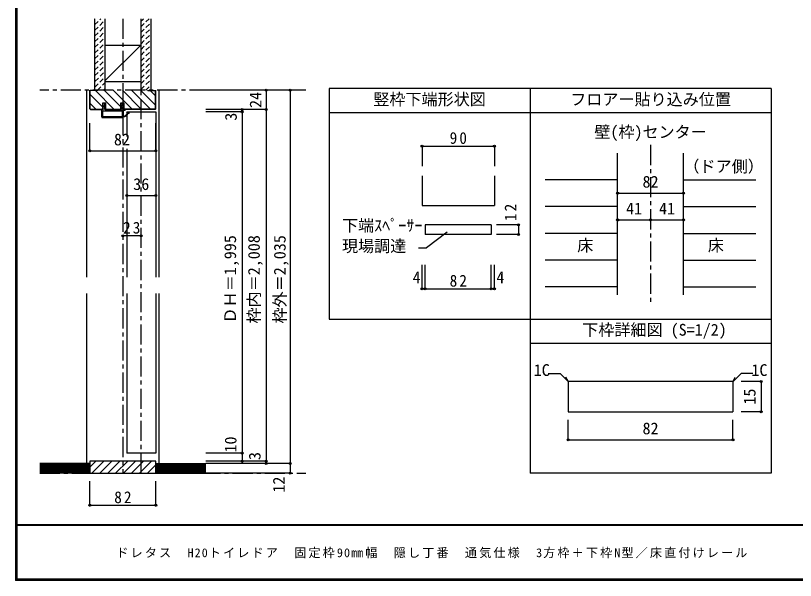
# Model space of a CAD drawing. Units: millimetres at full size, sheet at 1:5, with parts at other scales. Extents: x -973 to 977, y -718 to 696.
# Drawn here: x -973 to -3, y -701 to 1 of the extents above; entities that cross this region are included whole.
import ezdxf
from ezdxf.enums import TextEntityAlignment as Align

# ---------------------------------------------------------------- set-up
doc = ezdxf.new("R2010")
doc.units = ezdxf.units.MM
doc.header["$LTSCALE"] = 5
doc.header["$PDMODE"] = 32
doc.header["$PDSIZE"] = 2.5
doc.linetypes.add('CHAIN1', pattern=[8, 5, -1, 1, -1])
doc.linetypes.add('DASHED1', pattern=[1.8, 1.2, -0.6])
for name, color, linetype in [('0-0_補助線', 7, 'Continuous'), ('0-1_通り芯', 4, 'CHAIN1'), ('0-3_仕上げ', 4, 'Continuous'), ('0-4_枠', 3, 'Continuous'), ('0-6_扉', 6, 'Continuous'), ('0-A_文字', 7, 'Continuous'), ('0-B_寸法', 4, 'Continuous'), ('0-C_ハッチ', 4, 'DASHED1'), ('1-4_枠', 3, 'Continuous'), ('1-B_寸法', 4, 'Continuous'), ('F-1_枠', 6, 'Continuous'), ('F-A_文字', 7, 'Continuous')]:
    doc.layers.add(name, color=color, linetype=linetype)
doc.styles.add('ＭＳ ゴシック', font='')
doc.styles.get('ＭＳ ゴシック').set_extended_font_data('MS Gothic')

# ---------------------------------------------------------------- blocks, each defined once
blk = doc.blocks.new('2')
at = {"layer": '0-0_補助線'}
for p, q in [((-9.846, -9.622), (-9.846, 15.078)), ((-8.846, 16.078), (0.354, 16.078)), ((-8.846, 15.878), (0.637, 15.878)), ((-8.446, 14.378), (-8.446, -8.922)), ((-8.146, 14.678), (-1.546, 14.678)), ((-1.246, 14.378), (-1.246, -8.922)), ((0.154, 11.653), (2.154, 11.653)), ((0.154, 11.653), (0.154, -8.497)), ((2.154, 10.953), (2.154, 11.653)), ((3.154, 11.653), (2.512, 10.83)), ((3.154, 11.653), (6.154, 11.653)), ((4.154, 13.753), (4.154, 13.053)), ((5.154, 13.053), (4.512, 13.876)), ((7.154, 13.053), (5.154, 13.053)), ((6.154, 10.953), (6.154, 11.653)), ((7.558, 12.258), (6.516, 10.835)), ((-1.546, -9.222), (-8.146, -9.222)), ((0.154, -8.497), (2.154, -8.497)), ((2.154, -7.797), (2.154, -8.497)), ((3.154, -8.497), (2.512, -7.674)), ((3.154, -8.497), (6.154, -8.497)), ((6.154, -7.797), (6.154, -8.497)), ((7.558, -9.101), (6.516, -7.679)), ((-1.48, -10.622), (-8.846, -10.622)), ((-1.189, -10.85), (-0.732, -12.694)), ((0.354, -12.922), (-0.441, -12.922)), ((4.154, -9.897), (0.154, -9.897)), ((0.154, -9.897), (0.154, -10.622)), ((0.154, -10.622), (0.645, -12.548)), ((4.154, -10.597), (4.154, -9.897)), ((5.154, -9.897), (4.512, -10.72)), ((7.154, -9.897), (5.154, -9.897))]:
    blk.add_line(p, q, dxfattribs=at)
for points in [[(-9.646, 15.078), (-9.646, -9.622), (-9.846, -9.622)], [(4.154, 13.053), (0.154, 13.053), (0.649, 15.723)]]:
    blk.add_lwpolyline(points, dxfattribs=at)
for centre, radius, start, end in [((-8.846, 15.078), 1, 90, 180), ((-8.846, 15.078), 0.8, 90, 180), ((-8.146, 14.378), 0.3, 90, 180), ((-1.546, 14.378), 0.3, 0, 90), ((0.354, 15.778), 0.3, 349.49875, 90), ((2.354, 10.953), 0.2, 180, 322.03043), ((4.354, 13.753), 0.2, 37.96957, 180), ((6.354, 10.953), 0.2, 180, 323.78053), ((7.154, 12.553), 0.5, 323.78053, 90), ((-8.846, -9.622), 1, 180, 270), ((-8.146, -8.922), 0.3, 180, 270), ((-1.546, -8.922), 0.3, 270, 0), ((2.354, -7.797), 0.2, 37.96957, 180), ((6.354, -7.797), 0.2, 36.21947, 180), ((7.154, -9.397), 0.5, 270, 36.21947), ((-2.846, -10.72), 6, 179.06153, 259.29815), ((-2.846, -10.72), 5.3, 178.93757, 259.29815), ((-3.896, -16.272), 0.35, 259.29815, 79.29815), ((-1.48, -10.922), 0.3, 13.9282, 90), ((-0.441, -12.622), 0.3, 193.9282, 270), ((0.354, -12.622), 0.3, 270, 14.29438), ((4.354, -10.597), 0.2, 180, 322.03043)]:
    blk.add_arc(centre, radius, start, end, dxfattribs=at)
blk.add_point((-3.896, -16.622), dxfattribs=at)

msp = doc.modelspace()

# ---------------------------------------------------------------- linework, layer by layer
at = {"layer": '0-0_補助線', "color": 3}
msp.add_line((-377.693, -197.826), (-377.693, -234.786), dxfattribs=at)
at = {"layer": '0-0_補助線'}
for p, q in [((-463.693, -258.695), (-463.693, -270.695)), ((-381.693, -258.695), (-463.693, -258.695)), ((-381.693, -258.695), (-381.693, -270.695)), ((-381.693, -270.695), (-463.693, -270.695)), ((-436.538, -267.9), (-462.338, -287.249)), ((-472.183, -287.249), (-462.338, -287.249))]:
    msp.add_line(p, q, dxfattribs=at)
at = {"layer": '0-0_補助線', "color": 4}
for p, q in [((-347.803, -258.695), (-374.885, -258.695)), ((-347.803, -258.695), (-347.803, -270.695)), ((-347.803, -270.695), (-374.885, -270.695))]:
    msp.add_line(p, q, dxfattribs=at)
at = {"layer": '0-0_補助線', "color": 3}
msp.add_lwpolyline([(-467.693, -197.826), (-467.693, -234.786), (-377.693, -234.786)], dxfattribs=at)
at = {"layer": '0-0_補助線'}
for p in [(-347.803, -258.695), (-347.803, -270.695)]:
    msp.add_point(p, dxfattribs=at)
at = {"layer": '0-1_通り芯'}
for p, q in [((-839.976, -2.5), (-839.976, -567.5)), ((-816.976, -567.5), (-816.976, -2.5)), ((-183.347, -159.5), (-183.347, -356.007)), ((-943.333, -567.5), (-612.119, -567.5))]:
    msp.add_line(p, q, dxfattribs=at)
at = {"layer": '0-3_仕上げ'}
for p, q in [((-224.347, -202.801), (-314.436, -202.801)), ((-142.347, -202.801), (-52.258, -202.801)), ((-224.347, -236.103), (-314.436, -236.103)), ((-142.347, -236.103), (-52.258, -236.103)), ((-224.347, -269.404), (-314.436, -269.404)), ((-142.347, -269.404), (-52.258, -269.404)), ((-224.347, -302.706), (-314.436, -302.706)), ((-142.347, -302.706), (-52.258, -302.706)), ((-224.347, -336.007), (-314.436, -336.007)), ((-142.347, -336.007), (-52.258, -336.007))]:
    msp.add_line(p, q, dxfattribs=at)
at = {"layer": '0-4_枠', "color": 4}
for p, q in [((-884.976, -91.5), (-884.976, -324)), ((-794.976, -91.5), (-794.976, -324)), ((-884.976, -344), (-884.976, -555.5)), ((-794.976, -344), (-794.976, -555.5))]:
    msp.add_line(p, q, dxfattribs=at)
at = {"layer": '0-4_枠'}
for p, q in [((-880.976, -114.793), (-880.976, -91.5)), ((-870.976, -92), (-880.476, -92)), ((-870.976, -92), (-870.976, -91.5)), ((-808.976, -92), (-808.976, -91.5)), ((-808.976, -92), (-799.476, -92)), ((-798.976, -114.793), (-798.976, -91.5)), ((-880.269, -115.5), (-880.976, -114.793)), ((-880.269, -115.5), (-864.726, -115.5)), ((-880.062, -115), (-864.726, -115)), ((-864.726, -115.5), (-864.726, -107)), ((-864.726, -107), (-861.026, -107)), ((-861.026, -115.5), (-861.026, -107)), ((-861.026, -115), (-842.426, -115)), ((-861.026, -115.5), (-842.426, -115.5)), ((-842.426, -115.5), (-842.426, -107)), ((-842.426, -107), (-838.726, -107)), ((-838.726, -107), (-838.726, -115.5)), ((-799.89, -115), (-838.726, -115)), ((-799.683, -115.5), (-838.726, -115.5)), ((-799.683, -115.5), (-798.976, -114.793)), ((-224.347, -346.007), (-224.347, -169.5)), ((-142.347, -346.007), (-142.347, -169.5))]:
    msp.add_line(p, q, dxfattribs=at)
for points in [[(-880.062, -115), (-880.476, -114.586), (-880.476, -92)], [(-799.89, -115), (-799.476, -114.586), (-799.476, -92)]]:
    msp.add_lwpolyline(points, dxfattribs=at)
at = {"layer": '0-6_扉'}
for p, q in [((-834.976, -118.5), (-834.976, -149.19)), ((-834.976, -164.422), (-834.976, -324)), ((-834.976, -344), (-834.976, -542.5))]:
    msp.add_line(p, q, dxfattribs=at)
for points in [[(-834.976, -118.5), (-798.976, -118.5), (-798.976, -324)], [(-798.976, -344), (-798.976, -542.5), (-834.976, -542.5)]]:
    msp.add_lwpolyline(points, dxfattribs=at)
at = {"layer": '0-A_文字', "color": 3}
for p, q in [((-583.347, -89.5), (-583.347, -376.007)), ((-33.347, -89.5), (-583.347, -89.5)), ((-333.347, -89.5), (-333.347, -567.5)), ((-33.347, -89.5), (-33.347, -567.5)), ((-33.347, -119.5), (-583.347, -119.5)), ((-583.347, -376.007), (-33.347, -376.007)), ((-333.347, -406.007), (-33.347, -406.007)), ((-33.347, -567.5), (-333.347, -567.5))]:
    msp.add_line(p, q, dxfattribs=at)
at = {"layer": '0-B_寸法', "linetype": 'DASHED1'}
for p, q in [((-874.976, -3.04), (-874.436, -2.5)), ((-874.976, -10.111), (-867.365, -2.5)), ((-874.976, -17.182), (-862.476, -4.682)), ((-817.476, -5.748), (-814.228, -2.5)), ((-817.476, -12.819), (-807.157, -2.5)), ((-817.476, -19.89), (-804.976, -7.39)), ((-874.976, -24.253), (-862.476, -11.753)), ((-874.976, -31.324), (-862.476, -18.824)), ((-817.476, -26.961), (-804.976, -14.461)), ((-874.976, -38.395), (-862.476, -25.895)), ((-817.476, -34.032), (-804.976, -21.532)), ((-817.476, -41.103), (-804.976, -28.603)), ((-874.976, -45.466), (-862.476, -32.966)), ((-817.476, -48.174), (-804.976, -35.674)), ((-874.976, -52.537), (-862.476, -40.037)), ((-874.976, -59.608), (-862.476, -47.108)), ((-817.476, -55.246), (-804.976, -42.746)), ((-874.976, -66.679), (-862.476, -54.179)), ((-817.476, -62.317), (-804.976, -49.817)), ((-817.476, -69.388), (-804.976, -56.888)), ((-874.976, -73.751), (-862.476, -61.251)), ((-817.476, -76.459), (-804.976, -63.959)), ((-874.976, -87.893), (-862.476, -75.393)), ((-874.654, -80.5), (-862.476, -68.322)), ((-817.476, -83.53), (-804.976, -71.03)), ((-871.512, -91.5), (-862.476, -82.464)), ((-817.476, -90.601), (-804.976, -78.101)), ((-811.304, -91.5), (-804.976, -85.172)), ((-864.441, -91.5), (-862.476, -89.535))]:
    msp.add_line(p, q, dxfattribs=at)
at = {"layer": '0-B_寸法', "color": 2}
for p, q in [((-874.976, -2.5), (-874.976, -91.5)), ((-862.476, -2.5), (-862.476, -91.5)), ((-817.476, -2.5), (-817.476, -91.5)), ((-804.976, -2.5), (-804.976, -91.5)), ((-880.976, -555.5), (-943.333, -555.5)), ((-880.976, -567.5), (-880.976, -555.5)), ((-798.976, -567.5), (-798.976, -555.5)), ((-798.976, -555.5), (-736.619, -555.5)), ((-880.976, -567.5), (-943.333, -567.5)), ((-798.976, -567.5), (-736.619, -567.5))]:
    msp.add_line(p, q, dxfattribs=at)
at = {"layer": '0-B_寸法', "color": 7}
for p, q in [((-862.476, -79.928), (-817.476, -35.5)), ((-880.976, -557), (-943.333, -557)), ((-880.976, -558.5), (-943.333, -558.5)), ((-880.976, -560), (-943.333, -560)), ((-880.976, -561.5), (-943.333, -561.5)), ((-798.976, -557), (-736.619, -557)), ((-798.976, -558.5), (-736.619, -558.5)), ((-798.976, -560), (-736.619, -560)), ((-798.976, -561.5), (-736.619, -561.5)), ((-880.976, -563), (-943.333, -563)), ((-880.976, -564.5), (-943.333, -564.5)), ((-880.976, -566), (-943.333, -566)), ((-798.976, -563), (-736.619, -563)), ((-798.976, -564.5), (-736.619, -564.5)), ((-798.976, -566), (-736.619, -566))]:
    msp.add_line(p, q, dxfattribs=at)
at = {"layer": '0-B_寸法', "color": 3}
for p, q in [((-862.476, -35.5), (-817.476, -35.5)), ((-862.476, -80.5), (-817.476, -80.5))]:
    msp.add_line(p, q, dxfattribs=at)
at = {"layer": '0-B_寸法', "linetype": 'CHAIN1'}
msp.add_line((-612.119, -91.5), (-943.333, -91.5), dxfattribs=at)
at = {"layer": '0-B_寸法'}
for p, q in [((-631.619, -91.5), (-736.619, -91.5)), ((-661.619, -91.5), (-661.619, -555.5)), ((-631.619, -91.5), (-631.619, -567.5)), ((-661.619, -115.5), (-736.619, -115.5)), ((-691.619, -115.5), (-691.619, -555.5)), ((-691.619, -118.5), (-736.619, -118.5)), ((-880.976, -166.922), (-880.976, -132.4)), ((-798.976, -166.922), (-798.976, -132.4)), ((-467.693, -160.894), (-377.693, -160.894)), ((-467.693, -160.894), (-467.693, -185.894)), ((-377.693, -160.894), (-377.693, -185.894)), ((-880.976, -166.922), (-798.976, -166.922)), ((-834.976, -222.382), (-798.976, -222.382)), ((-224.347, -219.452), (-142.347, -219.452)), ((-224.347, -252.753), (-142.347, -252.753)), ((-816.976, -272.382), (-839.976, -272.382)), ((-467.693, -338.343), (-467.693, -308.335)), ((-463.693, -338.343), (-463.693, -308.335)), ((-381.693, -338.343), (-381.693, -308.335)), ((-377.693, -338.343), (-377.693, -308.335)), ((-467.693, -338.343), (-463.693, -338.343)), ((-463.693, -338.343), (-381.693, -338.343)), ((-381.693, -338.343), (-377.693, -338.343)), ((-691.619, -542.5), (-736.619, -542.5)), ((-880.976, -559.992), (-873.484, -552.5)), ((-878.584, -567.5), (-863.584, -552.5)), ((-868.685, -567.5), (-853.685, -552.5)), ((-858.785, -567.5), (-843.785, -552.5)), ((-848.886, -567.5), (-833.886, -552.5)), ((-838.986, -567.5), (-823.986, -552.5)), ((-829.087, -567.5), (-814.087, -552.5)), ((-819.187, -567.5), (-804.187, -552.5)), ((-661.619, -552.5), (-736.619, -552.5)), ((-809.288, -567.5), (-798.976, -557.188)), ((-631.619, -555.5), (-736.619, -555.5)), ((-799.388, -567.5), (-798.976, -567.088)), ((-631.619, -567.5), (-736.619, -567.5)), ((-880.976, -607.5), (-880.976, -577.5)), ((-798.976, -607.5), (-798.976, -577.5)), ((-880.976, -607.5), (-798.976, -607.5))]:
    msp.add_line(p, q, dxfattribs=at)
at = {"layer": '0-B_寸法', "color": 3}
msp.add_lwpolyline([(-880.976, -567.5), (-798.976, -567.5), (-798.976, -552.5), (-880.976, -552.5)], close=True, dxfattribs=at)
at = {"layer": '0-B_寸法', "color": 7}
for p in [(-661.619, -91.5), (-631.619, -91.5), (-691.619, -115.5), (-661.619, -115.5), (-691.619, -118.5), (-467.693, -160.894), (-377.693, -160.894), (-880.976, -166.922), (-798.976, -166.922), (-834.976, -222.382), (-798.976, -222.382), (-224.347, -219.452), (-142.347, -219.452), (-224.347, -252.753), (-183.347, -252.753), (-142.347, -252.753), (-839.976, -272.382), (-816.976, -272.382), (-467.693, -338.343), (-463.693, -338.343), (-381.693, -338.343), (-377.693, -338.343), (-691.619, -542.5), (-691.619, -552.5), (-661.619, -552.5), (-661.619, -555.5), (-631.619, -555.5), (-631.619, -567.5), (-880.976, -607.5), (-798.976, -607.5)]:
    msp.add_point(p, dxfattribs=at)
at = {"layer": '0-C_ハッチ', "linetype": 'Continuous'}
for p, q in [((-880.476, -96.784), (-864.726, -112.534)), ((-873.947, -92), (-850.947, -115)), ((-863.133, -91.5), (-842.426, -112.207)), ((-851.819, -91.5), (-828.319, -115)), ((-840.505, -91.5), (-817.005, -115)), ((-829.192, -91.5), (-805.692, -115)), ((-817.878, -91.5), (-799.476, -109.902)), ((-806.064, -92), (-799.476, -98.588)), ((-880.476, -108.098), (-873.574, -115))]:
    msp.add_line(p, q, dxfattribs=at)
at = {"layer": '1-4_枠'}
for p, q in [((-285.14, -453.601), (-285.847, -454.308)), ((-285.847, -454.308), (-285.847, -491.101)), ((-81.554, -453.601), (-285.14, -453.601)), ((-81.554, -453.601), (-80.847, -454.308)), ((-80.847, -454.308), (-80.847, -491.101)), ((-285.847, -491.101), (-80.847, -491.101))]:
    msp.add_line(p, q, dxfattribs=at)
at = {"layer": '1-B_寸法'}
for p, q in [((-310.653, -443.601), (-295.847, -443.601)), ((-285.493, -453.955), (-295.847, -443.601)), ((-81.201, -453.955), (-70.847, -443.601)), ((-56.041, -443.601), (-70.847, -443.601)), ((-285.493, -453.955), (-288.765, -448.287)), ((-81.201, -453.955), (-77.929, -448.287)), ((-45.847, -453.601), (-70.847, -453.601)), ((-45.847, -453.601), (-45.847, -491.101)), ((-45.847, -491.101), (-70.847, -491.101)), ((-285.847, -526.101), (-285.847, -501.101)), ((-80.847, -526.101), (-80.847, -501.101)), ((-285.847, -526.101), (-80.847, -526.101))]:
    msp.add_line(p, q, dxfattribs=at)
at = {"layer": '1-B_寸法', "color": 7}
for p in [(-45.847, -453.601), (-45.847, -491.101), (-285.847, -526.101), (-80.847, -526.101)]:
    msp.add_point(p, dxfattribs=at)
at = {"layer": 'F-1_枠'}
for p, q in [((-973.347, 695.833), (-973.347, -700.833)), ((-972.514, 695.833), (-972.514, -700.833)), ((-971.68, 695.833), (-971.68, -700.833)), ((976.653, -631.667), (-973.347, -631.667)), ((976.653, -632.5), (-973.347, -632.5)), ((976.653, -699.167), (-973.347, -699.167)), ((976.653, -700), (-973.347, -700)), ((976.653, -700.833), (-973.347, -700.833))]:
    msp.add_line(p, q, dxfattribs=at)

# ---------------------------------------------------------------- block references
at = {"layer": '0-0_補助線', "rotation": 90}
msp.add_blockref('2', (-850.148, -115.654), dxfattribs=at)

# ---------------------------------------------------------------- texts
at = {"layer": '0-0_補助線', "style": 'ＭＳ ゴシック'}
for s, p in [('下端ｽﾍﾟｰｻｰ', (-567.274, -271.298)), ('現場調達', (-567.274, -296.893))]:
    msp.add_text(s, height=14.66, dxfattribs=at).set_placement(p, align=Align.BOTTOM_LEFT)
at = {"layer": '0-0_補助線', "insert": (-350.303, -254.122), "char_height": 14.66, "attachment_point": 7, "rotation": 90, "style": 'ＭＳ ゴシック'}
msp.add_mtext('\\T1.27;\\W0.95;12', dxfattribs=at)
at = {"layer": '0-A_文字', "style": 'ＭＳ ゴシック'}
for s, p in [('竪枠下端形状図', (-528.347, -114.5)), ('フロアー貼り込み位置', (-283.347, -114.5)), ('壁(枠)センター', (-253.347, -155.091)), ('（ドア側）', (-142.453, -197.835)), ('床', (-274.597, -296.055)), ('床', (-112.097, -296.055)), ('下枠詳細図 (S=1/2)', (-268.347, -401.007))]:
    msp.add_text(s, height=14.66, dxfattribs=at).set_placement(p, align=Align.BOTTOM_LEFT)
at = {"layer": '0-B_寸法', "color": 7, "style": 'ＭＳ ゴシック'}
for s, p in [('24', (-663.109, -113.5)), ('3', (-693.782, -129.385)), ('ＤＨ＝1,995', (-694.664, -381.5)), ('枠内＝2,008', (-665.139, -381.5)), ('枠外＝2,035', (-632.962, -381.5)), ('10', (-694.119, -541.875)), ('3', (-664.119, -551.25)), ('12', (-634.119, -591.769))]:
    msp.add_text(s, height=14.66, rotation=90, dxfattribs=at).set_placement(p, align=Align.BOTTOM_LEFT)
for s, p in [('82', (-850.976, -164.422)), ('36', (-826.976, -219.882)), ('82', (-193.347, -216.952)), ('41', (-213.847, -250.253)), ('41', (-172.847, -250.253)), ('4', (-479.332, -335.843)), ('4', (-375.209, -335.843))]:
    msp.add_text(s, height=14.66, dxfattribs=at).set_placement(p, align=Align.BOTTOM_LEFT)
at = {"layer": '0-B_寸法', "color": 7, "char_height": 14.66, "attachment_point": 7, "style": 'ＭＳ ゴシック'}
for s, insert in [('\\T1.27;\\W0.95;90', (-433.318, -158.394)), ('\\T1.27;\\W0.95;23', (-839.601, -269.882)), ('\\T1.27;\\W0.95;82', (-433.318, -335.843)), ('\\T1.27;\\W0.95;82', (-850.601, -605))]:
    msp.add_mtext(s, dxfattribs=dict(at, insert=insert))
at = {"layer": '1-B_寸法', "color": 7, "style": 'ＭＳ ゴシック'}
for s, p in [('1C', (-328.778, -451.101)), ('1C', (-57.916, -451.101)), ('82', (-193.347, -523.601))]:
    msp.add_text(s, height=14.66, dxfattribs=at).set_placement(p, align=Align.BOTTOM_LEFT)
msp.add_text('15', height=14.66, rotation=90, dxfattribs=at).set_placement((-48.347, -482.351), align=Align.BOTTOM_LEFT)
at = {"layer": 'F-A_文字', "insert": (-847.938, -673.333), "char_height": 11, "attachment_point": 7, "style": 'ＭＳ ゴシック'}
msp.add_mtext('\\T1.18;ドレタス\u3000H20トイレドア\u3000固定枠90㎜幅\u3000隠し丁番\u3000通気仕様\u30003方枠＋下枠N型／床直付けレール', dxfattribs=at)

doc.saveas('drawing.dxf')
